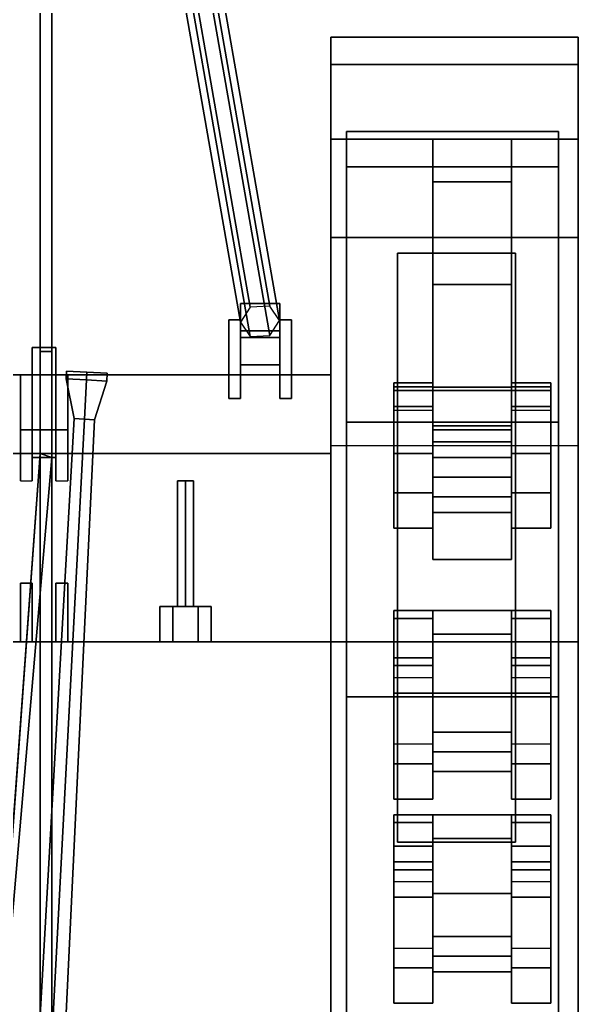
# Model space of a CAD drawing. Extents: x -1.7 to 1.7, y -5.1 to 5.5.
# Drawn here: x -0.062 to 1.36, y 1.095 to 3.604 of the extents above; entities that cross this region are included whole.
import ezdxf

# ---------------------------------------------------------------- set-up
doc = ezdxf.new("R2010")
doc.units = 0
doc.layers.get('0').update_dxf_attribs({"linetype": 'CONTINUOUS'})
for name, color, linetype in [('ARV_HULL_ADDONS', 3, 'CONTINUOUS'), ('BOGIE_HOLDER', 2, 'CONTINUOUS'), ('BOGIE_LEVER', 3, 'CONTINUOUS'), ('CABLE', 34, 'CONTINUOUS'), ('CRANE', 2, 'CONTINUOUS'), ('GUN', 1, 'CONTINUOUS'), ('SHIELD', 6, 'CONTINUOUS'), ('SIDES', 5, 'CONTINUOUS'), ('SLEEVE', 5, 'CONTINUOUS'), ('TRACKS', 1, 'CONTINUOUS'), ('WHEELS', 2, 'CONTINUOUS')]:
    doc.layers.add(name, color=color, linetype=linetype)

msp = doc.modelspace()

# ---------------------------------------------------------------- linework, layer by layer
for points in [[(0.5, 2.84, 0.91), (0.5, 2.84, 0.77), (0.47, 2.84, 0.77), (0.47, 2.84, 0.91)], [(0.47, 2.84, 0.77), (0.47, 2.64, 0.72), (0.47, 2.64, 0.85), (0.47, 2.84, 0.91)], [(0.5, 2.84, 0.77), (0.5, 2.64, 0.72), (0.47, 2.64, 0.72), (0.47, 2.84, 0.77)], [(0.47, 2.84, 0.91), (0.47, 2.64, 0.85), (0.5, 2.64, 0.85), (0.5, 2.84, 0.91)], [(0.5, 2.64, 0.85), (0.5, 2.64, 0.72), (0.5, 2.84, 0.77), (0.5, 2.84, 0.91)], [(0.6, 2.84, 0.77), (0.6, 2.64, 0.72), (0.6, 2.64, 0.85), (0.6, 2.84, 0.91)], [(0.63, 2.84, 0.91), (0.63, 2.84, 0.77), (0.6, 2.84, 0.77), (0.6, 2.84, 0.91)], [(0.6, 2.84, 0.91), (0.6, 2.64, 0.85), (0.63, 2.64, 0.85), (0.63, 2.84, 0.91)], [(0.63, 2.84, 0.77), (0.63, 2.64, 0.72), (0.6, 2.64, 0.72), (0.6, 2.84, 0.77)], [(0.63, 2.64, 0.85), (0.63, 2.64, 0.72), (0.63, 2.84, 0.77), (0.63, 2.84, 0.91)], [(0.03, 2.7, 1.3512), (0.03, 2.77, 1.23), (-0.03, 2.77, 1.23), (-0.03, 2.7, 1.3512)], [(0.03, 2.77, 1.23), (0.03, 2.7, 1.1088), (-0.03, 2.7, 1.1088), (-0.03, 2.77, 1.23)], [(-0.03, 2.56, 1.3512), (-0.03, 2.7, 1.3512), (-0.03, 2.77, 1.23), (-0.03, 2.49, 1.23)], [(-0.03, 2.49, 1.23), (-0.03, 2.77, 1.23), (-0.03, 2.7, 1.1088), (-0.03, 2.56, 1.1088)], [(0.03, 2.56, 1.1088), (0.03, 2.7, 1.1088), (0.03, 2.77, 1.23), (0.03, 2.7, 1.3512)], [(0.73, 2.7, 0.82), (0.73, 2.5, 0.47), (-0.73, 2.5, 0.47), (-0.73, 2.7, 0.82)], [(0.73, 2.02, 1.15), (0.73, 2.7, 0.82), (-0.73, 2.7, 0.82), (-0.73, 2.02, 1.15)], [(-0.06, 2.7, 1.29), (-0.06, 2.7, 0.82), (-0.06, 2.43, 0.95), (-0.06, 2.56, 1.29)], [(-0.03, 2.56, 1.29), (-0.03, 2.7, 1.29), (-0.06, 2.7, 1.29), (-0.06, 2.56, 1.29)], [(-0.03, 2.7, 1.29), (-0.03, 2.7, 0.82), (-0.06, 2.7, 0.82), (-0.06, 2.7, 1.29)], [(-0.03, 2.43, 0.95), (-0.03, 2.7, 0.82), (-0.03, 2.7, 1.29), (-0.03, 2.56, 1.29)], [(0.03, 2.56, 1.3512), (0.03, 2.7, 1.3512), (-0.03, 2.7, 1.3512), (-0.03, 2.56, 1.3512)], [(0.03, 2.7, 1.1088), (0.03, 2.56, 1.1088), (-0.03, 2.56, 1.1088), (-0.03, 2.7, 1.1088)], [(0.06, 2.56, 1.29), (0.06, 2.7, 1.29), (0.03, 2.7, 1.29), (0.03, 2.56, 1.29)], [(0.03, 2.7, 1.29), (0.03, 2.7, 0.82), (0.03, 2.43, 0.95), (0.03, 2.56, 1.29)], [(0.06, 2.7, 1.29), (0.06, 2.7, 0.82), (0.03, 2.7, 0.82), (0.03, 2.7, 1.29)], [(0.03, 2.49, 1.23), (0.03, 2.56, 1.1088), (0.03, 2.7, 1.3512), (0.03, 2.56, 1.3512)], [(0.06, 2.43, 0.95), (0.06, 2.7, 0.82), (0.06, 2.7, 1.29), (0.06, 2.56, 1.29)], [(0.73, -3.39, 0.82), (0.73, -2.77, 0.47), (0.73, 2.5, 0.47), (0.73, 2.7, 0.82)], [(0.73, -3.39, 1.15), (0.73, -3.39, 0.82), (0.73, 2.7, 0.82), (0.73, 2.02, 1.15)], [(-0.06, 2.56, 1.29), (-0.06, 2.43, 0.95), (-0.03, 2.43, 0.95), (-0.03, 2.56, 1.29)], [(0.03, 2.49, 1.23), (0.03, 2.56, 1.3512), (-0.03, 2.56, 1.3512), (-0.03, 2.49, 1.23)], [(0.03, 2.56, 1.1088), (0.03, 2.49, 1.23), (-0.03, 2.49, 1.23), (-0.03, 2.56, 1.1088)], [(0.03, 2.56, 1.29), (0.03, 2.43, 0.95), (0.06, 2.43, 0.95), (0.06, 2.56, 1.29)], [(0.73, 2.5, 0.47), (0.73, -2.77, 0.47), (-0.73, -2.77, 0.47), (-0.73, 2.5, 0.47)], [(-0.03, 2.17, 1.29), (-0.03, 2.02, 1.24), (-0.06, 2.02, 1.24), (-0.06, 2.17, 1.29)], [(-0.03, 2.17, 1.39), (-0.03, 2.17, 1.29), (-0.06, 2.17, 1.29), (-0.06, 2.17, 1.39)], [(-0.06, 2.17, 1.39), (-0.06, 2.02, 1.42), (-0.03, 2.02, 1.42), (-0.03, 2.17, 1.39)], [(-0.06, 2.17, 1.29), (-0.06, 2.02, 1.24), (-0.06, 2.02, 1.42), (-0.06, 2.17, 1.39)], [(-0.03, 2.02, 1.42), (-0.03, 2.02, 1.24), (-0.03, 2.17, 1.29), (-0.03, 2.17, 1.39)], [(0.06, 2.17, 1.29), (0.06, 2.02, 1.24), (0.03, 2.02, 1.24), (0.03, 2.17, 1.29)], [(0.06, 2.17, 1.39), (0.06, 2.17, 1.29), (0.03, 2.17, 1.29), (0.03, 2.17, 1.39)], [(0.03, 2.17, 1.29), (0.03, 2.02, 1.24), (0.03, 2.02, 1.42), (0.03, 2.17, 1.39)], [(0.03, 2.17, 1.39), (0.03, 2.02, 1.42), (0.06, 2.02, 1.42), (0.06, 2.17, 1.39)], [(0.06, 2.02, 1.42), (0.06, 2.02, 1.24), (0.06, 2.17, 1.29), (0.06, 2.17, 1.39)], [(0.73, 2.02, 1.51), (0.73, 2.02, 1.15), (-0.73, 2.02, 1.15), (-0.73, 2.02, 1.51)], [(-0.73, 2.02, 1.51), (-0.73, -2.16, 1.51), (0.73, -2.16, 1.51), (0.73, 2.02, 1.51)], [(0.73, -2.16, 1.51), (0.73, -2.16, 1.15), (0.73, 2.02, 1.15), (0.73, 2.02, 1.51)]]:
    msp.add_3dface(points)
at = {"layer": 'ARV_HULL_ADDONS'}
for points in [[(0.9, 3.01, 1.76), (0.9, 1.51, 1.76), (1.2, 1.51, 1.76), (1.2, 3.01, 1.76)], [(1.2, 3.01, 1.76), (1.2, 3.01, 1.61), (0.9, 3.01, 1.61), (0.9, 3.01, 1.76)], [(0.9, 3.01, 1.61), (0.9, 1.51, 1.61), (0.9, 1.51, 1.76), (0.9, 3.01, 1.76)], [(1.2, 1.51, 1.76), (1.2, 1.51, 1.61), (1.2, 3.01, 1.61), (1.2, 3.01, 1.76)], [(0.1089, 2.7071, 1.91), (0.057, 2.7099, 1.88), (0.0559, 2.6899, 1.88), (0.1078, 2.6872, 1.91)], [(0.057, 2.7099, 1.88), (0.057, 2.7099, 1.82), (0.0559, 2.6899, 1.82), (0.0559, 2.6899, 1.88)], [(0.057, 2.7099, 1.82), (0.1089, 2.7071, 1.79), (0.1078, 2.6872, 1.79), (0.0559, 2.6899, 1.82)], [(0.057, 2.7099, 1.82), (0.057, 2.7099, 1.88), (0.0559, 2.6899, 1.88), (0.0559, 2.6899, 1.82)], [(0.1089, 2.7071, 1.79), (0.057, 2.7099, 1.82), (0.0559, 2.6899, 1.82), (0.1078, 2.6872, 1.79)], [(0.057, 2.7099, 1.88), (0.1089, 2.7071, 1.91), (0.1078, 2.6872, 1.91), (0.0559, 2.6899, 1.88)], [(0.1026, 2.5873, 1.82), (0.0766, 2.5887, 1.835), (0.0559, 2.6899, 1.82), (0.1078, 2.6872, 1.79)], [(0.0766, 2.5887, 1.865), (0.1026, 2.5873, 1.88), (0.1078, 2.6872, 1.91), (0.0559, 2.6899, 1.88)], [(0.1026, 2.5873, 1.88), (0.0766, 2.5887, 1.865), (0.0559, 2.6899, 1.88), (0.1078, 2.6872, 1.91)], [(0.0766, 2.5887, 1.835), (0.1026, 2.5873, 1.82), (0.1078, 2.6872, 1.79), (0.0559, 2.6899, 1.82)], [(0.1285, 2.586, 1.835), (0.1026, 2.5873, 1.82), (0.1078, 2.6872, 1.79), (0.1597, 2.6845, 1.82)], [(0.1026, 2.5873, 1.88), (0.1285, 2.586, 1.865), (0.1597, 2.6845, 1.88), (0.1078, 2.6872, 1.91)], [(0.1285, 2.586, 1.865), (0.1026, 2.5873, 1.88), (0.1078, 2.6872, 1.91), (0.1597, 2.6845, 1.88)], [(0.1026, 2.5873, 1.82), (0.1285, 2.586, 1.835), (0.1597, 2.6845, 1.82), (0.1078, 2.6872, 1.79)], [(0.1607, 2.7044, 1.88), (0.1089, 2.7071, 1.91), (0.1078, 2.6872, 1.91), (0.1597, 2.6845, 1.88)], [(0.1089, 2.7071, 1.79), (0.1607, 2.7044, 1.82), (0.1597, 2.6845, 1.82), (0.1078, 2.6872, 1.79)], [(0.1607, 2.7044, 1.82), (0.1089, 2.7071, 1.79), (0.1078, 2.6872, 1.79), (0.1597, 2.6845, 1.82)], [(0.1089, 2.7071, 1.91), (0.1607, 2.7044, 1.88), (0.1597, 2.6845, 1.88), (0.1078, 2.6872, 1.91)], [(0.1607, 2.7044, 1.82), (0.1607, 2.7044, 1.88), (0.1597, 2.6845, 1.88), (0.1597, 2.6845, 1.82)], [(0.1607, 2.7044, 1.88), (0.1607, 2.7044, 1.82), (0.1597, 2.6845, 1.82), (0.1597, 2.6845, 1.88)], [(0.001, 0.65, 1.81), (-0.0335, 0.6518, 1.83), (0.0766, 2.5887, 1.835), (0.1026, 2.5873, 1.82)], [(-0.0335, 0.6518, 1.83), (-0.0335, 0.6518, 1.87), (0.0766, 2.5887, 1.865), (0.0766, 2.5887, 1.835)], [(-0.0335, 0.6518, 1.87), (0.001, 0.65, 1.89), (0.1026, 2.5873, 1.88), (0.0766, 2.5887, 1.865)], [(0.0356, 0.6482, 1.83), (0.001, 0.65, 1.81), (0.1026, 2.5873, 1.82), (0.1285, 2.586, 1.835)], [(0.001, 0.65, 1.89), (0.0356, 0.6482, 1.87), (0.1285, 2.586, 1.865), (0.1026, 2.5873, 1.88)], [(0.0356, 0.6482, 1.87), (0.0356, 0.6482, 1.83), (0.1285, 2.586, 1.835), (0.1285, 2.586, 1.865)], [(0.0766, 2.5887, 1.865), (0.1026, 2.5873, 1.88), (0.1285, 2.586, 1.865), (0.0766, 2.5887, 1.835)], [(0.0766, 2.5887, 1.835), (0.1285, 2.586, 1.865), (0.1285, 2.586, 1.835), (0.1026, 2.5873, 1.82)], [(0.9, 1.51, 1.76), (0.9, 1.51, 1.61), (1.2, 1.51, 1.61), (1.2, 1.51, 1.76)]]:
    msp.add_3dface(points, dxfattribs=at)
at = {"layer": 'BOGIE_HOLDER'}
for points in [[(0.89, 2.68, 0.58), (0.89, 2.5, 0.58), (0.89, 2.31, 0.67), (0.89, 2.61, 0.67)], [(0.99, 2.61, 0.67), (0.99, 2.68, 0.58), (0.89, 2.68, 0.58), (0.89, 2.61, 0.67)], [(0.89, 2.66, 0.52), (0.89, 2.62, 0.52), (0.89, 2.5, 0.58), (0.89, 2.68, 0.58)], [(0.99, 2.68, 0.58), (0.99, 2.66, 0.52), (0.89, 2.66, 0.52), (0.89, 2.68, 0.58)], [(0.99, 2.66, 0.52), (0.99, 2.62, 0.52), (0.89, 2.62, 0.52), (0.89, 2.66, 0.52)], [(0.99, 2.31, 0.67), (0.99, 2.5, 0.58), (0.99, 2.68, 0.58), (0.99, 2.61, 0.67)], [(0.99, 2.5, 0.58), (0.99, 2.62, 0.52), (0.99, 2.66, 0.52), (0.99, 2.68, 0.58)], [(1.29, 2.61, 0.67), (1.29, 2.68, 0.58), (1.19, 2.68, 0.58), (1.19, 2.61, 0.67)], [(1.19, 2.68, 0.58), (1.19, 2.5, 0.58), (1.19, 2.31, 0.67), (1.19, 2.61, 0.67)], [(1.19, 2.66, 0.52), (1.19, 2.62, 0.52), (1.19, 2.5, 0.58), (1.19, 2.68, 0.58)], [(1.29, 2.68, 0.58), (1.29, 2.66, 0.52), (1.19, 2.66, 0.52), (1.19, 2.68, 0.58)], [(1.29, 2.66, 0.52), (1.29, 2.62, 0.52), (1.19, 2.62, 0.52), (1.19, 2.66, 0.52)], [(1.29, 2.31, 0.67), (1.29, 2.5, 0.58), (1.29, 2.68, 0.58), (1.29, 2.61, 0.67)], [(1.29, 2.5, 0.58), (1.29, 2.62, 0.52), (1.29, 2.66, 0.52), (1.29, 2.68, 0.58)], [(0.89, 2.5, 0.58), (0.89, 2.62, 0.52), (0.99, 2.62, 0.52), (0.99, 2.5, 0.58)], [(1.19, 2.5, 0.58), (1.19, 2.62, 0.52), (1.29, 2.62, 0.52), (1.29, 2.5, 0.58)], [(0.99, 2.53, 0.48), (0.99, 2.35, 0.39), (0.99, 2.23, 0.53), (0.99, 2.39, 0.64)], [(1.19, 2.53, 0.48), (1.19, 2.35, 0.39), (0.99, 2.35, 0.39), (0.99, 2.53, 0.48)], [(1.19, 2.39, 0.64), (1.19, 2.53, 0.48), (0.99, 2.53, 0.48), (0.99, 2.39, 0.64)], [(1.19, 2.23, 0.53), (1.19, 2.35, 0.39), (1.19, 2.53, 0.48), (1.19, 2.39, 0.64)], [(0.89, 2.31, 0.67), (0.89, 2.5, 0.58), (0.99, 2.5, 0.58), (0.99, 2.31, 0.67)], [(1.19, 2.31, 0.67), (1.19, 2.5, 0.58), (1.29, 2.5, 0.58), (1.29, 2.31, 0.67)], [(0.99, 2.39, 0.64), (0.99, 2.23, 0.53), (1.19, 2.23, 0.53), (1.19, 2.39, 0.64)], [(0.99, 2.23, 0.53), (0.99, 2.35, 0.39), (1.19, 2.35, 0.39), (1.19, 2.23, 0.53)], [(0.99, 2.1, 0.3), (0.99, 2.02, 0.23), (0.89, 2.02, 0.23), (0.89, 2.1, 0.3)], [(0.89, 2.1, 0.3), (0.89, 2.02, 0.23), (0.89, 1.96, 0.31), (0.89, 2.08, 0.42)], [(0.99, 2.08, 0.42), (0.99, 2.1, 0.3), (0.89, 2.1, 0.3), (0.89, 2.08, 0.42)], [(0.99, 1.96, 0.31), (0.99, 2.02, 0.23), (0.99, 2.1, 0.3), (0.99, 2.08, 0.42)], [(1.19, 2.1, 0.3), (1.19, 2.02, 0.23), (1.19, 1.96, 0.31), (1.19, 2.08, 0.42)], [(1.29, 2.08, 0.42), (1.29, 2.1, 0.3), (1.19, 2.1, 0.3), (1.19, 2.08, 0.42)], [(1.29, 2.1, 0.3), (1.29, 2.02, 0.23), (1.19, 2.02, 0.23), (1.19, 2.1, 0.3)], [(1.29, 1.96, 0.31), (1.29, 2.02, 0.23), (1.29, 2.1, 0.3), (1.29, 2.08, 0.42)], [(0.99, 1.93, 0.67), (0.99, 2.08, 0.42), (0.89, 2.08, 0.42), (0.89, 1.93, 0.67)], [(0.89, 2.08, 0.42), (0.89, 1.96, 0.31), (0.89, 1.76, 0.67), (0.89, 1.93, 0.67)], [(0.99, 1.76, 0.67), (0.99, 1.96, 0.31), (0.99, 2.08, 0.42), (0.99, 1.93, 0.67)], [(1.19, 2.08, 0.42), (1.19, 1.96, 0.31), (1.19, 1.76, 0.67), (1.19, 1.93, 0.67)], [(1.29, 1.93, 0.67), (1.29, 2.08, 0.42), (1.19, 2.08, 0.42), (1.19, 1.93, 0.67)], [(1.29, 1.76, 0.67), (1.29, 1.96, 0.31), (1.29, 2.08, 0.42), (1.29, 1.93, 0.67)], [(0.89, 1.96, 0.31), (0.89, 2.02, 0.23), (0.99, 2.02, 0.23), (0.99, 1.96, 0.31)], [(1.19, 1.96, 0.31), (1.19, 2.02, 0.23), (1.29, 2.02, 0.23), (1.29, 1.96, 0.31)], [(0.89, 1.76, 0.67), (0.89, 1.96, 0.31), (0.99, 1.96, 0.31), (0.99, 1.76, 0.67)], [(1.19, 1.76, 0.67), (1.19, 1.96, 0.31), (1.29, 1.96, 0.31), (1.29, 1.76, 0.67)], [(0.99, 1.89, 0.29), (0.99, 1.69, 0.29), (0.99, 1.69, 0.47), (0.99, 1.89, 0.47)], [(0.99, 1.89, 0.47), (0.99, 1.69, 0.47), (1.19, 1.69, 0.47), (1.19, 1.89, 0.47)], [(1.19, 1.89, 0.47), (1.19, 1.89, 0.29), (0.99, 1.89, 0.29), (0.99, 1.89, 0.47)], [(1.19, 1.89, 0.29), (1.19, 1.69, 0.29), (0.99, 1.69, 0.29), (0.99, 1.89, 0.29)], [(1.19, 1.69, 0.47), (1.19, 1.69, 0.29), (1.19, 1.89, 0.29), (1.19, 1.89, 0.47)], [(0.99, 1.69, 0.47), (0.99, 1.69, 0.29), (1.19, 1.69, 0.29), (1.19, 1.69, 0.47)], [(0.89, 1.58, 0.3), (0.89, 1.5, 0.23), (0.89, 1.44, 0.31), (0.89, 1.56, 0.42)], [(0.99, 1.58, 0.3), (0.99, 1.5, 0.23), (0.89, 1.5, 0.23), (0.89, 1.58, 0.3)], [(0.99, 1.56, 0.42), (0.99, 1.58, 0.3), (0.89, 1.58, 0.3), (0.89, 1.56, 0.42)], [(0.89, 1.56, 0.42), (0.89, 1.44, 0.31), (0.89, 1.24, 0.67), (0.89, 1.41, 0.67)], [(0.99, 1.41, 0.67), (0.99, 1.56, 0.42), (0.89, 1.56, 0.42), (0.89, 1.41, 0.67)], [(0.99, 1.44, 0.31), (0.99, 1.5, 0.23), (0.99, 1.58, 0.3), (0.99, 1.56, 0.42)], [(0.99, 1.24, 0.67), (0.99, 1.44, 0.31), (0.99, 1.56, 0.42), (0.99, 1.41, 0.67)], [(1.29, 1.58, 0.3), (1.29, 1.5, 0.23), (1.19, 1.5, 0.23), (1.19, 1.58, 0.3)], [(1.19, 1.58, 0.3), (1.19, 1.5, 0.23), (1.19, 1.44, 0.31), (1.19, 1.56, 0.42)], [(1.29, 1.56, 0.42), (1.29, 1.58, 0.3), (1.19, 1.58, 0.3), (1.19, 1.56, 0.42)], [(1.29, 1.41, 0.67), (1.29, 1.56, 0.42), (1.19, 1.56, 0.42), (1.19, 1.41, 0.67)], [(1.19, 1.56, 0.42), (1.19, 1.44, 0.31), (1.19, 1.24, 0.67), (1.19, 1.41, 0.67)], [(1.29, 1.44, 0.31), (1.29, 1.5, 0.23), (1.29, 1.58, 0.3), (1.29, 1.56, 0.42)], [(1.29, 1.24, 0.67), (1.29, 1.44, 0.31), (1.29, 1.56, 0.42), (1.29, 1.41, 0.67)], [(0.89, 1.44, 0.31), (0.89, 1.5, 0.23), (0.99, 1.5, 0.23), (0.99, 1.44, 0.31)], [(1.19, 1.44, 0.31), (1.19, 1.5, 0.23), (1.29, 1.5, 0.23), (1.29, 1.44, 0.31)], [(0.89, 1.24, 0.67), (0.89, 1.44, 0.31), (0.99, 1.44, 0.31), (0.99, 1.24, 0.67)], [(1.19, 1.24, 0.67), (1.19, 1.44, 0.31), (1.29, 1.44, 0.31), (1.29, 1.24, 0.67)], [(0.99, 1.38, 0.29), (0.99, 1.18, 0.29), (0.99, 1.18, 0.47), (0.99, 1.38, 0.47)], [(1.19, 1.38, 0.47), (1.19, 1.38, 0.29), (0.99, 1.38, 0.29), (0.99, 1.38, 0.47)], [(1.19, 1.38, 0.29), (1.19, 1.18, 0.29), (0.99, 1.18, 0.29), (0.99, 1.38, 0.29)], [(0.99, 1.38, 0.47), (0.99, 1.18, 0.47), (1.19, 1.18, 0.47), (1.19, 1.38, 0.47)], [(1.19, 1.18, 0.47), (1.19, 1.18, 0.29), (1.19, 1.38, 0.29), (1.19, 1.38, 0.47)], [(0.99, 1.18, 0.47), (0.99, 1.18, 0.29), (1.19, 1.18, 0.29), (1.19, 1.18, 0.47)]]:
    msp.add_3dface(points, dxfattribs=at)
at = {"layer": 'BOGIE_LEVER'}
for points in [[(0.99, 2.66, 0.6), (0.99, 2.49, 0.29), (0.99, 2.44, 0.38), (0.99, 2.57, 0.58)], [(1.19, 2.57, 0.58), (1.19, 2.66, 0.6), (0.99, 2.66, 0.6), (0.99, 2.57, 0.58)], [(1.19, 2.66, 0.6), (1.19, 2.49, 0.29), (0.99, 2.49, 0.29), (0.99, 2.66, 0.6)], [(1.19, 2.44, 0.38), (1.19, 2.49, 0.29), (1.19, 2.66, 0.6), (1.19, 2.57, 0.58)], [(0.99, 2.57, 0.58), (0.99, 2.44, 0.38), (1.19, 2.44, 0.38), (1.19, 2.57, 0.58)], [(0.99, 2.44, 0.38), (0.99, 2.49, 0.29), (1.19, 2.49, 0.29), (1.19, 2.44, 0.38)], [(0.99, 2.1, 0.34), (0.99, 1.79, 0.15), (0.99, 1.74, 0.24), (0.99, 2.04, 0.44)], [(1.19, 2.1, 0.34), (1.19, 1.79, 0.15), (0.99, 1.79, 0.15), (0.99, 2.1, 0.34)], [(1.19, 2.04, 0.44), (1.19, 2.1, 0.34), (0.99, 2.1, 0.34), (0.99, 2.04, 0.44)], [(1.19, 1.74, 0.24), (1.19, 1.79, 0.15), (1.19, 2.1, 0.34), (1.19, 2.04, 0.44)], [(0.99, 2.04, 0.44), (0.99, 1.74, 0.24), (1.19, 1.74, 0.24), (1.19, 2.04, 0.44)], [(0.99, 1.74, 0.24), (0.99, 1.79, 0.15), (1.19, 1.79, 0.15), (1.19, 1.74, 0.24)], [(1.19, 1.58, 0.34), (1.19, 1.27, 0.15), (0.99, 1.27, 0.15), (0.99, 1.58, 0.34)], [(0.99, 1.58, 0.34), (0.99, 1.27, 0.15), (0.99, 1.22, 0.24), (0.99, 1.52, 0.44)], [(1.19, 1.52, 0.44), (1.19, 1.58, 0.34), (0.99, 1.58, 0.34), (0.99, 1.52, 0.44)], [(1.19, 1.22, 0.24), (1.19, 1.27, 0.15), (1.19, 1.58, 0.34), (1.19, 1.52, 0.44)], [(0.99, 1.52, 0.44), (0.99, 1.22, 0.24), (1.19, 1.22, 0.24), (1.19, 1.52, 0.44)], [(0.99, 1.22, 0.24), (0.99, 1.27, 0.15), (1.19, 1.27, 0.15), (1.19, 1.22, 0.24)]]:
    msp.add_3dface(points, dxfattribs=at)
at = {"layer": 'CABLE'}
for points in [[(-0.01, 5.45, 5.19), (-0.01, 5.47, 5.2), (-0.01, 2.7, 0.82), (-0.01, 2.7, 0.84)], [(-0.01, 5.47, 5.2), (0.02, 5.46, 5.19), (0.02, 2.7, 0.83), (-0.01, 2.7, 0.82)], [(0.02, 5.46, 5.19), (-0.01, 5.45, 5.19), (-0.01, 2.7, 0.84), (0.02, 2.7, 0.83)], [(0.02, 5.29, 5.21), (-0.01, 5.29, 5.22), (-0.01, 0.7, 2.33), (0.02, 0.7, 2.32)], [(-0.01, 5.29, 5.22), (-0.01, 5.29, 5.2), (-0.01, 0.7, 2.31), (-0.01, 0.7, 2.33)], [(-0.01, 5.29, 5.2), (0.02, 5.29, 5.21), (0.02, 0.7, 2.32), (-0.01, 0.7, 2.31)], [(0.02, 5.26, 5.31), (-0.01, 5.26, 5.32), (-0.01, 2.76, 1.23), (0.02, 2.76, 1.22)], [(-0.01, 5.26, 5.32), (-0.01, 5.26, 5.3), (-0.01, 2.76, 1.21), (-0.01, 2.76, 1.23)], [(-0.01, 5.26, 5.3), (0.02, 5.26, 5.31), (0.02, 2.76, 1.22), (-0.01, 2.76, 1.21)], [(0.02, 2.49, 1.23), (-0.01, 2.5, 1.24), (-0.13, 0.87, 2.3), (-0.12, 0.87, 2.29)], [(-0.01, 2.5, 1.24), (-0.01, 2.5, 1.22), (-0.13, 0.86, 2.28), (-0.13, 0.87, 2.3)], [(-0.01, 2.5, 1.22), (0.02, 2.49, 1.23), (-0.12, 0.87, 2.29), (-0.13, 0.86, 2.28)]]:
    msp.add_3dface(points, dxfattribs=at)
at = {"layer": 'CRANE'}
for points in [[(0.0642, 5.3248, 5.1904), (0.0891, 5.3634, 5.1706), (0.5249, 2.8729, 0.857), (0.5, 2.8343, 0.8767)], [(0.0891, 5.3634, 5.1706), (0.1389, 5.3656, 5.1744), (0.5747, 2.8751, 0.8607), (0.5249, 2.8729, 0.857)], [(0.1389, 5.3656, 5.1744), (0.1638, 5.3291, 5.1979), (0.5996, 2.8387, 0.8843), (0.5747, 2.8751, 0.8607)], [(0.0891, 5.2884, 5.2139), (0.0642, 5.3248, 5.1904), (0.5, 2.8343, 0.8767), (0.5249, 2.7979, 0.9003)], [(0.1638, 5.3291, 5.1979), (0.1389, 5.2906, 5.2177), (0.5747, 2.8001, 0.904), (0.5996, 2.8387, 0.8843)], [(0.1389, 5.2906, 5.2177), (0.0891, 5.2884, 5.2139), (0.5249, 2.7979, 0.9003), (0.5747, 2.8001, 0.904)], [(0.5, 2.882, 0.8593), (0.5, 2.812, 0.738), (0.5, 2.7254, 0.788), (0.5, 2.7954, 0.9093)], [(0.6, 2.7954, 0.9093), (0.6, 2.882, 0.8593), (0.5, 2.882, 0.8593), (0.5, 2.7954, 0.9093)], [(0.6, 2.882, 0.8593), (0.6, 2.812, 0.738), (0.5, 2.812, 0.738), (0.5, 2.882, 0.8593)], [(0.6, 2.7254, 0.788), (0.6, 2.812, 0.738), (0.6, 2.882, 0.8593), (0.6, 2.7954, 0.9093)], [(0.5, 2.7254, 0.788), (0.5, 2.812, 0.738), (0.6, 2.812, 0.738), (0.6, 2.7254, 0.788)], [(0.5, 2.7954, 0.9093), (0.5, 2.7254, 0.788), (0.6, 2.7254, 0.788), (0.6, 2.7954, 0.9093)]]:
    msp.add_3dface(points, dxfattribs=at)
at = {"layer": 'GUN'}
for points in [[(0.36, 2.43, 1.34), (0.34, 2.43, 1.32), (0.34, 2.11, 1.32), (0.36, 2.11, 1.34)], [(0.34, 2.43, 1.32), (0.36, 2.43, 1.3), (0.36, 2.11, 1.3), (0.34, 2.11, 1.32)], [(0.38, 2.43, 1.32), (0.36, 2.43, 1.3), (0.34, 2.43, 1.32), (0.36, 2.43, 1.34)], [(0.38, 2.43, 1.32), (0.36, 2.43, 1.34), (0.36, 2.11, 1.34), (0.38, 2.11, 1.32)], [(0.36, 2.43, 1.3), (0.38, 2.43, 1.32), (0.38, 2.11, 1.32), (0.36, 2.11, 1.3)]]:
    msp.add_3dface(points, dxfattribs=at)
at = {"layer": 'SHIELD'}
for points in [[(0.73, 3.05, 0.81), (0.73, 3.56, 0.81), (0.73, 3.56, 1.1), (0.73, 3.05, 1.61)], [(0.73, 3.56, 0.81), (0.73, 3.05, 0.81), (0.73, 3.05, 1.61), (0.73, 3.56, 1.1)], [(0.73, 3.56, 1.1), (0.73, 3.05, 1.61), (0.73, 3.3, 1.51), (0.73, 3.49, 1.28)], [(0.73, 3.05, 1.61), (0.73, 3.56, 1.1), (0.73, 3.49, 1.28), (0.73, 3.3, 1.51)], [(1.36, 3.56, 1.1), (1.36, 3.56, 0.81), (0.73, 3.56, 0.81), (0.73, 3.56, 1.1)], [(1.36, 3.56, 0.81), (1.36, 3.56, 1.1), (0.73, 3.56, 1.1), (0.73, 3.56, 0.81)], [(1.36, 3.49, 1.28), (1.36, 3.56, 1.1), (0.73, 3.56, 1.1), (0.73, 3.49, 1.28)], [(1.36, 3.56, 1.1), (1.36, 3.49, 1.28), (0.73, 3.49, 1.28), (0.73, 3.56, 1.1)], [(1.36, 3.56, 0.81), (1.36, 3.05, 0.81), (1.36, 3.05, 1.61), (1.36, 3.56, 1.1)], [(1.36, 3.05, 0.81), (1.36, 3.56, 0.81), (1.36, 3.56, 1.1), (1.36, 3.05, 1.61)], [(1.36, 3.05, 1.61), (1.36, 3.56, 1.1), (1.36, 3.49, 1.28), (1.36, 3.3, 1.51)], [(1.36, 3.56, 1.1), (1.36, 3.05, 1.61), (1.36, 3.3, 1.51), (1.36, 3.49, 1.28)], [(1.36, 3.3, 1.51), (1.36, 3.49, 1.28), (0.73, 3.49, 1.28), (0.73, 3.3, 1.51)], [(1.36, 3.49, 1.28), (1.36, 3.3, 1.51), (0.73, 3.3, 1.51), (0.73, 3.49, 1.28)], [(1.36, 3.05, 1.61), (1.36, 3.3, 1.51), (0.73, 3.3, 1.51), (0.73, 3.05, 1.61)], [(1.36, 3.3, 1.51), (1.36, 3.05, 1.61), (0.73, 3.05, 1.61), (0.73, 3.3, 1.51)], [(0.73, 3.05, 0.81), (0.73, 2.02, 0.81), (0.73, 2.02, 1.61), (0.73, 3.05, 1.61)], [(0.73, 2.02, 0.81), (0.73, 3.05, 0.81), (0.73, 3.05, 1.61), (0.73, 2.02, 1.61)], [(1.36, -3.22, 1.61), (1.36, 3.05, 1.61), (0.73, 3.05, 1.61), (0.73, -3.22, 1.61)], [(1.36, 3.05, 1.61), (1.36, -3.22, 1.61), (0.73, -3.22, 1.61), (0.73, 3.05, 1.61)], [(1.36, 2.75, 0.81), (1.36, 2.75, 1.61), (1.36, 3.05, 1.61), (1.36, 3.05, 0.81)], [(1.36, 2.75, 1.61), (1.36, 2.75, 0.81), (1.36, 3.05, 0.81), (1.36, 3.05, 1.61)], [(1.36, 2.63, 1.61), (1.36, 2.63, 0.67), (1.36, 2.75, 0.81), (1.36, 2.75, 1.61)], [(1.36, 2.63, 0.67), (1.36, 2.63, 1.61), (1.36, 2.75, 1.61), (1.36, 2.75, 0.81)], [(1.36, -3.13, 0.67), (1.36, 2.63, 0.67), (1.36, 2.63, 1.61), (1.36, -3.22, 1.61)], [(0.73, 2.02, 1.51), (0.73, -3.35, 1.48), (0.73, -3.1, 1.61), (0.73, 2.02, 1.61)]]:
    msp.add_3dface(points, dxfattribs=at)
at = {"layer": 'SIDES'}
for points in [[(1.36, 2.52, 0.82), (1.36, 2.02, 0.67), (0.73, 2.02, 0.67), (0.73, 2.52, 0.82)], [(1.36, 2.02, 0.67), (1.36, -2.35, 0.67), (0.73, -2.35, 0.67), (0.73, 2.02, 0.67)]]:
    msp.add_3dface(points, dxfattribs=at)
at = {"layer": 'SLEEVE'}
for points in [[(0.3275, 2.11, 1.3763), (0.295, 2.11, 1.32), (0.295, 2.02, 1.32), (0.3275, 2.02, 1.3763)], [(0.295, 2.11, 1.32), (0.3275, 2.11, 1.2637), (0.3275, 2.02, 1.2637), (0.295, 2.02, 1.32)], [(0.425, 2.11, 1.32), (0.295, 2.11, 1.32), (0.3275, 2.11, 1.3763), (0.3925, 2.11, 1.3763)], [(0.3925, 2.11, 1.2637), (0.3275, 2.11, 1.2637), (0.295, 2.11, 1.32), (0.425, 2.11, 1.32)], [(0.3925, 2.11, 1.3763), (0.3275, 2.11, 1.3763), (0.3275, 2.02, 1.3763), (0.3925, 2.02, 1.3763)], [(0.3275, 2.11, 1.2637), (0.3925, 2.11, 1.2637), (0.3925, 2.02, 1.2637), (0.3275, 2.02, 1.2637)], [(0.425, 2.11, 1.32), (0.3925, 2.11, 1.3763), (0.3925, 2.02, 1.3763), (0.425, 2.02, 1.32)], [(0.3925, 2.11, 1.2637), (0.425, 2.11, 1.32), (0.425, 2.02, 1.32), (0.3925, 2.02, 1.2637)]]:
    msp.add_3dface(points, dxfattribs=at)
at = {"layer": 'TRACKS'}
for points in [[(1.31, 3.32, 1.06), (1.31, 3.23, 0.77), (0.77, 3.23, 0.77), (0.77, 3.32, 1.06)], [(1.31, 3.23, 0.77), (1.31, 3.32, 1.06), (0.77, 3.32, 1.06), (0.77, 3.23, 0.77)], [(1.31, 3.23, 0.77), (1.31, 2.58, 0.18), (0.77, 2.58, 0.18), (0.77, 3.23, 0.77)], [(1.31, 2.58, 0.18), (1.31, 3.23, 0.77), (0.77, 3.23, 0.77), (0.77, 2.58, 0.18)], [(1.31, 2.58, 0.18), (1.31, 1.88), (0.77, 1.88), (0.77, 2.58, 0.18)], [(1.31, 1.88), (1.31, 2.58, 0.18), (0.77, 2.58, 0.18), (0.77, 1.88)], [(1.31, 1.88), (1.31, -2.18), (0.77, -2.18), (0.77, 1.88)], [(1.31, -2.18), (1.31, 1.88), (0.77, 1.88), (0.77, -2.18)]]:
    msp.add_3dface(points, dxfattribs=at)
at = {"layer": 'WHEELS'}
for points in [[(0.99, 3.3, 1.06), (0.99, 3.1916, 1.3216), (1.19, 3.1916, 1.3216), (1.19, 3.3, 1.06)], [(0.99, 3.1916, 0.7984), (0.99, 3.3, 1.06), (1.19, 3.3, 1.06), (1.19, 3.1916, 0.7984)], [(0.99, 3.3, 1.06), (0.99, 2.6684, 0.7984), (0.99, 2.56, 1.06), (0.99, 3.1916, 1.3216)], [(0.99, 3.1916, 0.7984), (0.99, 2.93, 0.69), (0.99, 2.6684, 0.7984), (0.99, 3.3, 1.06)], [(1.19, 3.1916, 1.3216), (1.19, 2.93, 1.43), (1.19, 2.6684, 1.3216), (1.19, 3.3, 1.06)], [(1.19, 3.3, 1.06), (1.19, 2.6684, 1.3216), (1.19, 2.56, 1.06), (1.19, 3.1916, 0.7984)], [(0.99, 3.1916, 1.3216), (0.99, 2.93, 1.43), (1.19, 2.93, 1.43), (1.19, 3.1916, 1.3216)], [(0.99, 2.93, 0.69), (0.99, 3.1916, 0.7984), (1.19, 3.1916, 0.7984), (1.19, 2.93, 0.69)], [(0.99, 3.1916, 1.3216), (0.99, 2.56, 1.06), (0.99, 2.6684, 1.3216), (0.99, 2.93, 1.43)], [(1.19, 3.1916, 0.7984), (1.19, 2.56, 1.06), (1.19, 2.6684, 0.7984), (1.19, 2.93, 0.69)], [(0.99, 2.93, 1.43), (0.99, 2.6684, 1.3216), (1.19, 2.6684, 1.3216), (1.19, 2.93, 1.43)], [(0.99, 2.6684, 0.7984), (0.99, 2.93, 0.69), (1.19, 2.93, 0.69), (1.19, 2.6684, 0.7984)], [(0.99, 2.58, 0.5359), (0.99, 2.67, 0.38), (0.89, 2.67, 0.38), (0.89, 2.58, 0.5359)], [(0.89, 2.4, 0.5359), (0.89, 2.58, 0.5359), (0.89, 2.67, 0.38), (0.89, 2.31, 0.38)], [(0.99, 2.67, 0.38), (0.99, 2.58, 0.2241), (0.89, 2.58, 0.2241), (0.89, 2.67, 0.38)], [(0.89, 2.31, 0.38), (0.89, 2.67, 0.38), (0.89, 2.58, 0.2241), (0.89, 2.4, 0.2241)], [(0.99, 2.31, 0.38), (0.99, 2.67, 0.38), (0.99, 2.58, 0.5359), (0.99, 2.4, 0.5359)], [(0.99, 2.4, 0.2241), (0.99, 2.58, 0.2241), (0.99, 2.67, 0.38), (0.99, 2.31, 0.38)], [(0.99, 2.6684, 1.3216), (0.99, 2.56, 1.06), (1.19, 2.56, 1.06), (1.19, 2.6684, 1.3216)], [(0.99, 2.56, 1.06), (0.99, 2.6684, 0.7984), (1.19, 2.6684, 0.7984), (1.19, 2.56, 1.06)], [(1.19, 2.4, 0.5359), (1.19, 2.58, 0.5359), (1.19, 2.67, 0.38), (1.19, 2.31, 0.38)], [(1.29, 2.58, 0.5359), (1.29, 2.67, 0.38), (1.19, 2.67, 0.38), (1.19, 2.58, 0.5359)], [(1.19, 2.31, 0.38), (1.19, 2.67, 0.38), (1.19, 2.58, 0.2241), (1.19, 2.4, 0.2241)], [(1.29, 2.67, 0.38), (1.29, 2.58, 0.2241), (1.19, 2.58, 0.2241), (1.19, 2.67, 0.38)], [(1.29, 2.31, 0.38), (1.29, 2.67, 0.38), (1.29, 2.58, 0.5359), (1.29, 2.4, 0.5359)], [(1.29, 2.4, 0.2241), (1.29, 2.58, 0.2241), (1.29, 2.67, 0.38), (1.29, 2.31, 0.38)], [(0.99, 2.58, 0.2241), (0.99, 2.4, 0.2241), (0.89, 2.4, 0.2241), (0.89, 2.58, 0.2241)], [(0.99, 2.4, 0.5359), (0.99, 2.58, 0.5359), (0.89, 2.58, 0.5359), (0.89, 2.4, 0.5359)], [(1.29, 2.58, 0.2241), (1.29, 2.4, 0.2241), (1.19, 2.4, 0.2241), (1.19, 2.58, 0.2241)], [(1.29, 2.4, 0.5359), (1.29, 2.58, 0.5359), (1.19, 2.58, 0.5359), (1.19, 2.4, 0.5359)], [(0.99, 2.31, 0.38), (0.99, 2.4, 0.5359), (0.89, 2.4, 0.5359), (0.89, 2.31, 0.38)], [(0.99, 2.4, 0.2241), (0.99, 2.31, 0.38), (0.89, 2.31, 0.38), (0.89, 2.4, 0.2241)], [(1.29, 2.31, 0.38), (1.29, 2.4, 0.5359), (1.19, 2.4, 0.5359), (1.19, 2.31, 0.38)], [(1.29, 2.4, 0.2241), (1.29, 2.31, 0.38), (1.19, 2.31, 0.38), (1.19, 2.4, 0.2241)], [(0.99, 1.89, 0.3659), (0.99, 1.98, 0.21), (0.89, 1.98, 0.21), (0.89, 1.89, 0.3659)], [(0.99, 1.98, 0.21), (0.99, 1.89, 0.0541), (0.89, 1.89, 0.0541), (0.89, 1.98, 0.21)], [(0.89, 1.71, 0.3659), (0.89, 1.89, 0.3659), (0.89, 1.98, 0.21), (0.89, 1.62, 0.21)], [(0.89, 1.62, 0.21), (0.89, 1.98, 0.21), (0.89, 1.89, 0.0541), (0.89, 1.71, 0.0541)], [(0.99, 1.62, 0.21), (0.99, 1.98, 0.21), (0.99, 1.89, 0.3659), (0.99, 1.71, 0.3659)], [(0.99, 1.71, 0.0541), (0.99, 1.89, 0.0541), (0.99, 1.98, 0.21), (0.99, 1.62, 0.21)], [(1.19, 1.62, 0.21), (1.19, 1.98, 0.21), (1.19, 1.89, 0.0541), (1.19, 1.71, 0.0541)], [(1.29, 1.98, 0.21), (1.29, 1.89, 0.0541), (1.19, 1.89, 0.0541), (1.19, 1.98, 0.21)], [(1.19, 1.71, 0.3659), (1.19, 1.89, 0.3659), (1.19, 1.98, 0.21), (1.19, 1.62, 0.21)], [(1.29, 1.89, 0.3659), (1.29, 1.98, 0.21), (1.19, 1.98, 0.21), (1.19, 1.89, 0.3659)], [(1.29, 1.71, 0.0541), (1.29, 1.89, 0.0541), (1.29, 1.98, 0.21), (1.29, 1.62, 0.21)], [(1.29, 1.62, 0.21), (1.29, 1.98, 0.21), (1.29, 1.89, 0.3659), (1.29, 1.71, 0.3659)], [(0.99, 1.71, 0.3659), (0.99, 1.89, 0.3659), (0.89, 1.89, 0.3659), (0.89, 1.71, 0.3659)], [(0.99, 1.89, 0.0541), (0.99, 1.71, 0.0541), (0.89, 1.71, 0.0541), (0.89, 1.89, 0.0541)], [(1.29, 1.89, 0.0541), (1.29, 1.71, 0.0541), (1.19, 1.71, 0.0541), (1.19, 1.89, 0.0541)], [(1.29, 1.71, 0.3659), (1.29, 1.89, 0.3659), (1.19, 1.89, 0.3659), (1.19, 1.71, 0.3659)], [(0.99, 1.62, 0.21), (0.99, 1.71, 0.3659), (0.89, 1.71, 0.3659), (0.89, 1.62, 0.21)], [(0.99, 1.71, 0.0541), (0.99, 1.62, 0.21), (0.89, 1.62, 0.21), (0.89, 1.71, 0.0541)], [(1.29, 1.71, 0.0541), (1.29, 1.62, 0.21), (1.19, 1.62, 0.21), (1.19, 1.71, 0.0541)], [(1.29, 1.62, 0.21), (1.29, 1.71, 0.3659), (1.19, 1.71, 0.3659), (1.19, 1.62, 0.21)], [(0.89, 1.19, 0.3659), (0.89, 1.37, 0.3659), (0.89, 1.46, 0.21), (0.89, 1.1, 0.21)], [(0.99, 1.37, 0.3659), (0.99, 1.46, 0.21), (0.89, 1.46, 0.21), (0.89, 1.37, 0.3659)], [(0.89, 1.1, 0.21), (0.89, 1.46, 0.21), (0.89, 1.37, 0.0541), (0.89, 1.19, 0.0541)], [(0.99, 1.46, 0.21), (0.99, 1.37, 0.0541), (0.89, 1.37, 0.0541), (0.89, 1.46, 0.21)], [(0.99, 1.1, 0.21), (0.99, 1.46, 0.21), (0.99, 1.37, 0.3659), (0.99, 1.19, 0.3659)], [(0.99, 1.19, 0.0541), (0.99, 1.37, 0.0541), (0.99, 1.46, 0.21), (0.99, 1.1, 0.21)], [(1.29, 1.37, 0.3659), (1.29, 1.46, 0.21), (1.19, 1.46, 0.21), (1.19, 1.37, 0.3659)], [(1.19, 1.19, 0.3659), (1.19, 1.37, 0.3659), (1.19, 1.46, 0.21), (1.19, 1.1, 0.21)], [(1.29, 1.46, 0.21), (1.29, 1.37, 0.0541), (1.19, 1.37, 0.0541), (1.19, 1.46, 0.21)], [(1.19, 1.1, 0.21), (1.19, 1.46, 0.21), (1.19, 1.37, 0.0541), (1.19, 1.19, 0.0541)], [(1.29, 1.1, 0.21), (1.29, 1.46, 0.21), (1.29, 1.37, 0.3659), (1.29, 1.19, 0.3659)], [(1.29, 1.19, 0.0541), (1.29, 1.37, 0.0541), (1.29, 1.46, 0.21), (1.29, 1.1, 0.21)], [(0.99, 1.37, 0.0541), (0.99, 1.19, 0.0541), (0.89, 1.19, 0.0541), (0.89, 1.37, 0.0541)], [(0.99, 1.19, 0.3659), (0.99, 1.37, 0.3659), (0.89, 1.37, 0.3659), (0.89, 1.19, 0.3659)], [(1.29, 1.37, 0.0541), (1.29, 1.19, 0.0541), (1.19, 1.19, 0.0541), (1.19, 1.37, 0.0541)], [(1.29, 1.19, 0.3659), (1.29, 1.37, 0.3659), (1.19, 1.37, 0.3659), (1.19, 1.19, 0.3659)], [(0.99, 1.1, 0.21), (0.99, 1.19, 0.3659), (0.89, 1.19, 0.3659), (0.89, 1.1, 0.21)], [(0.99, 1.19, 0.0541), (0.99, 1.1, 0.21), (0.89, 1.1, 0.21), (0.89, 1.19, 0.0541)], [(1.29, 1.1, 0.21), (1.29, 1.19, 0.3659), (1.19, 1.19, 0.3659), (1.19, 1.1, 0.21)], [(1.29, 1.19, 0.0541), (1.29, 1.1, 0.21), (1.19, 1.1, 0.21), (1.19, 1.19, 0.0541)]]:
    msp.add_3dface(points, dxfattribs=at)

doc.saveas('drawing.dxf')
